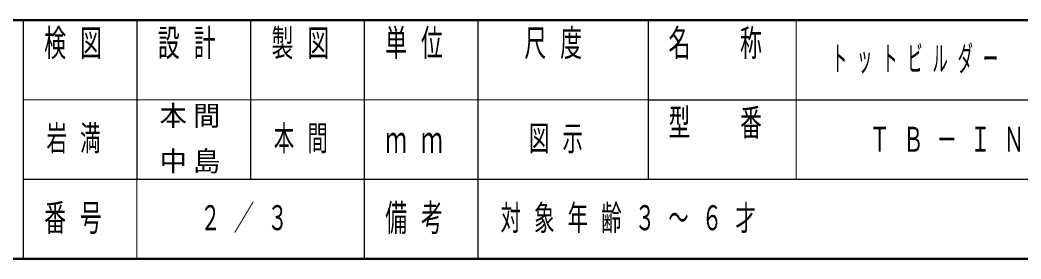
# Model space of a CAD drawing. Units: millimetres on the paper, scale 1:60. Extents: x -385 to 0, y -594 to 267.
# Drawn here: x -242.8 to -154.7, y -297 to -276 of the extents above; entities that cross this region are included whole.
import ezdxf

# ---------------------------------------------------------------- set-up
doc = ezdxf.new("R2010")
doc.units = ezdxf.units.MM
doc.layers.add('NAKAMURA図枠', color=7, linetype='Continuous', lineweight=13)
doc.layers.add('図面情報', color=7, linetype='Continuous')
doc.styles.add('ＭＳ ゴシック', font='')
doc.styles.get('ＭＳ ゴシック').set_extended_font_data('MS Gothic')

msp = doc.modelspace()

# ---------------------------------------------------------------- linework, layer by layer
at = {"layer": 'NAKAMURA図枠', "lineweight": 50}
for p, q in [((-385, -276), (0, -276)), ((-385, -297), (0, -297))]:
    msp.add_line(p, q, dxfattribs=at)
at = {"layer": 'NAKAMURA図枠', "color": 211, "lineweight": 25}
for p, q in [((-242.5, -276), (-242.5, -297)), ((-232.5, -276), (-232.5, -290)), ((-222.5, -276), (-222.5, -290)), ((-212.5, -276), (-212.5, -297)), ((-202.5, -276), (-202.5, -290)), ((-187.5, -276), (-187.5, -290)), ((-187.5, -283), (-70, -283)), ((-242.5, -290), (0, -290))]:
    msp.add_line(p, q, dxfattribs=at)
at = {"layer": 'NAKAMURA図枠'}
for p, q in [((-174.5, -276), (-174.5, -290)), ((-242.5, -283), (-187.5, -283)), ((-232.5, -290), (-232.5, -297))]:
    msp.add_line(p, q, dxfattribs=at)
at = {"layer": 'NAKAMURA図枠', "lineweight": 25}
msp.add_line((-202.5, -290), (-202.5, -297), dxfattribs=at)

# ---------------------------------------------------------------- texts
at = {"layer": 'NAKAMURA図枠', "color": 4, "char_height": 2.346, "style": 'ＭＳ ゴシック'}
for s, insert, attachment_point in [('\\T1.64;\\W0.6;検図', (-237.5, -276.833), 2), ('\\T1.64;\\W0.6;設計', (-227.5, -276.833), 2), ('\\T1.64;\\W0.6;製図', (-217.5, -276.833), 2), ('\\T1.64;\\W0.6;単位', (-207.5, -276.833), 2), ('\\T1.64;\\W0.6;尺度', (-195.25, -276.833), 2), ('\\T1.64;\\W0.6;名\u3000称', (-181, -276.833), 2), ('\\T1.64;\\W0.6;型\u3000番', (-181, -283.833), 2), ('\\T1.64;\\W0.6;ｍｍ', (-207.5, -286.5), 5), ('\\T1.64;\\W0.6;番号', (-237.5, -293.5), 5), ('\\T1.64;\\W0.6;備考', (-207.5, -293.5), 5)]:
    msp.add_mtext(s, dxfattribs=dict(at, insert=insert, attachment_point=attachment_point))
at = {"layer": '図面情報', "style": 'ＭＳ ゴシック'}
for s, insert, char_height, attachment_point in [('\\T1.64;\\W0.45;トットビルダー\u3000インクルーシブ', (-154.75, -279.5), 2.199, 5), ('\\T1.23;本間', (-230.5, -284.5), 1.76, 4), ('\\T1.64;\\W0.6;岩満', (-237.5, -286.5), 2.199, 5), ('\\T1.64;\\W0.6;本間', (-217.5, -286.5), 2.199, 5), ('\\T1.64;\\W0.6;図示', (-198, -286.5), 2.199, 4), ('\\T1.64;\\W0.6;ＴＢ－ＩＮ０８１Ｂ', (-154.75, -286.5), 2.199, 5), ('\\T1.23;中島', (-230.5, -288.5), 1.76, 4), ('\\T1.64;\\W0.6;２／３', (-222.5, -293.5), 2.199, 5), ('\\T1.64;\\W0.6;対象年齢３～６才', (-200.5, -293.5), 2.199, 4)]:
    msp.add_mtext(s, dxfattribs=dict(at, insert=insert, char_height=char_height, attachment_point=attachment_point))

doc.saveas('drawing.dxf')
